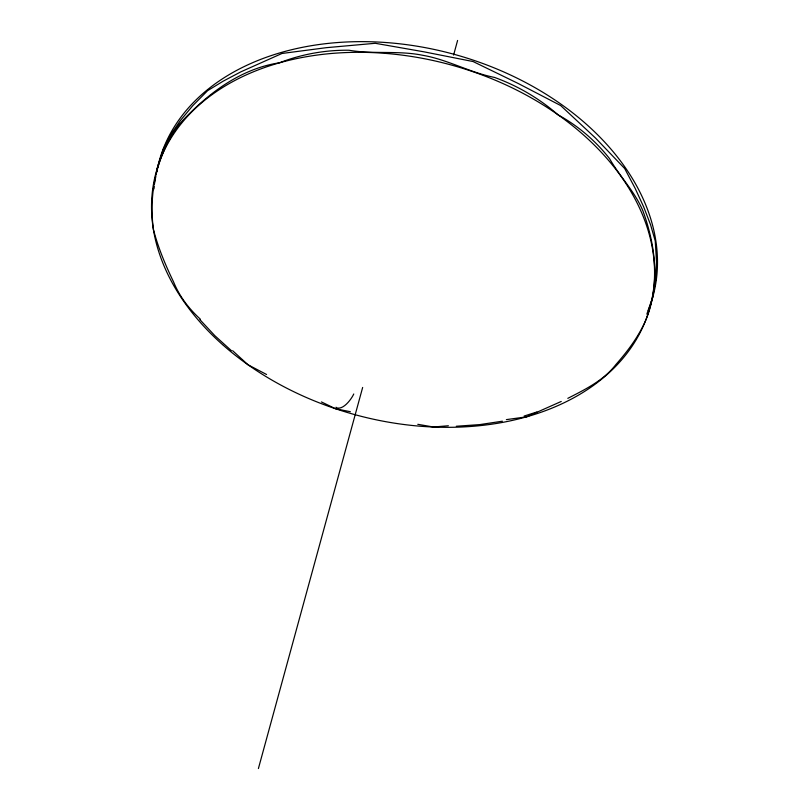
<?xml version="1.0" encoding="UTF-8"?>
<svg xmlns="http://www.w3.org/2000/svg" width="809" height="809" viewBox="0 0 809 809"><rect width="100%" height="100%" fill="white"/><g stroke="black" fill="none" stroke-linecap="round" stroke-linejoin="round"><path stroke-width="1.21" d="M153.953 188.942L154.013 186.475M154.448 184.037L155.753 176.726M156.188 174.279L157.27 168.181L163.307 149.119L170.507 135.073L180.336 120.592L192.734 105.716L207.6 90.679L223.132 81.203L240.88 71.829L281.987 53.475L326.32 47.68L375.255 43.292L423.774 51.786L473.103 61.545L518.276 83.519L560.667 105.544L595.566 138.096L624.69 168.545L635.136 188.325L643.772 207.124L650.547 224.73L655.26 241.011L656.483 261.438L655.624 280.197L652.772 297.024L646.856 314.125M258.405 768.55L362.654 387.45M453.596 55.063L457.591 40.45M353.766 393.983C351.177 399.626 342.632 410.881 336.008 407.544A9.627 0.546 -71.4 0 1 336.059 407.21M567.807 398.352C585.392 389.341 603.585 380.493 615.952 364.475C627.541 351.359 638.129 337.211 645.349 321.183C660.326 285.769 655.836 245.835 642.811 210.643C634.731 191.43 619.805 176.584 609.551 158.625C595.505 140.736 578.071 125.789 558.109 114.888C539.441 98.556 517.891 85.896 494.582 77.442C469.807 72.567 447.731 59.603 422.814 55.305C398.382 50.32 373.485 54.446 348.972 50.239C325.198 49.925 301.595 54.213 279.429 62.809C239.373 68.866 205.941 95.047 179.376 124.111C156.885 154.054 148.553 192.441 153.386 229.291C158.058 247.534 165.39 264.927 173.541 281.866C179.467 296.407 188.79 308.613 200.329 319.14M561.244 401.456L526.669 416.827L506.383 419.618M524.101 416.059L536.893 411.993M502.389 421.196L479.717 424.604L456.296 426.252M448.368 425.767L433.391 427L417.788 424.31M350.358 411.71L335.553 408.747L321.426 401.931M266.566 374.496L247.989 364.748L232.618 350.702M231.505 350.772L214.79 335.644L199.874 319.616M156.744 171.488A255.998 181.337 15.3 0 1 456.812 55.063A255.998 181.337 15.3 0 1 648.262 310.494M223.446 345.433A255.998 181.337 15.3 0 0 645.349 321.183A255.998 181.337 15.3 0 0 340.356 52.838A255.998 181.337 15.3 0 0 223.446 345.433"/></g></svg>
